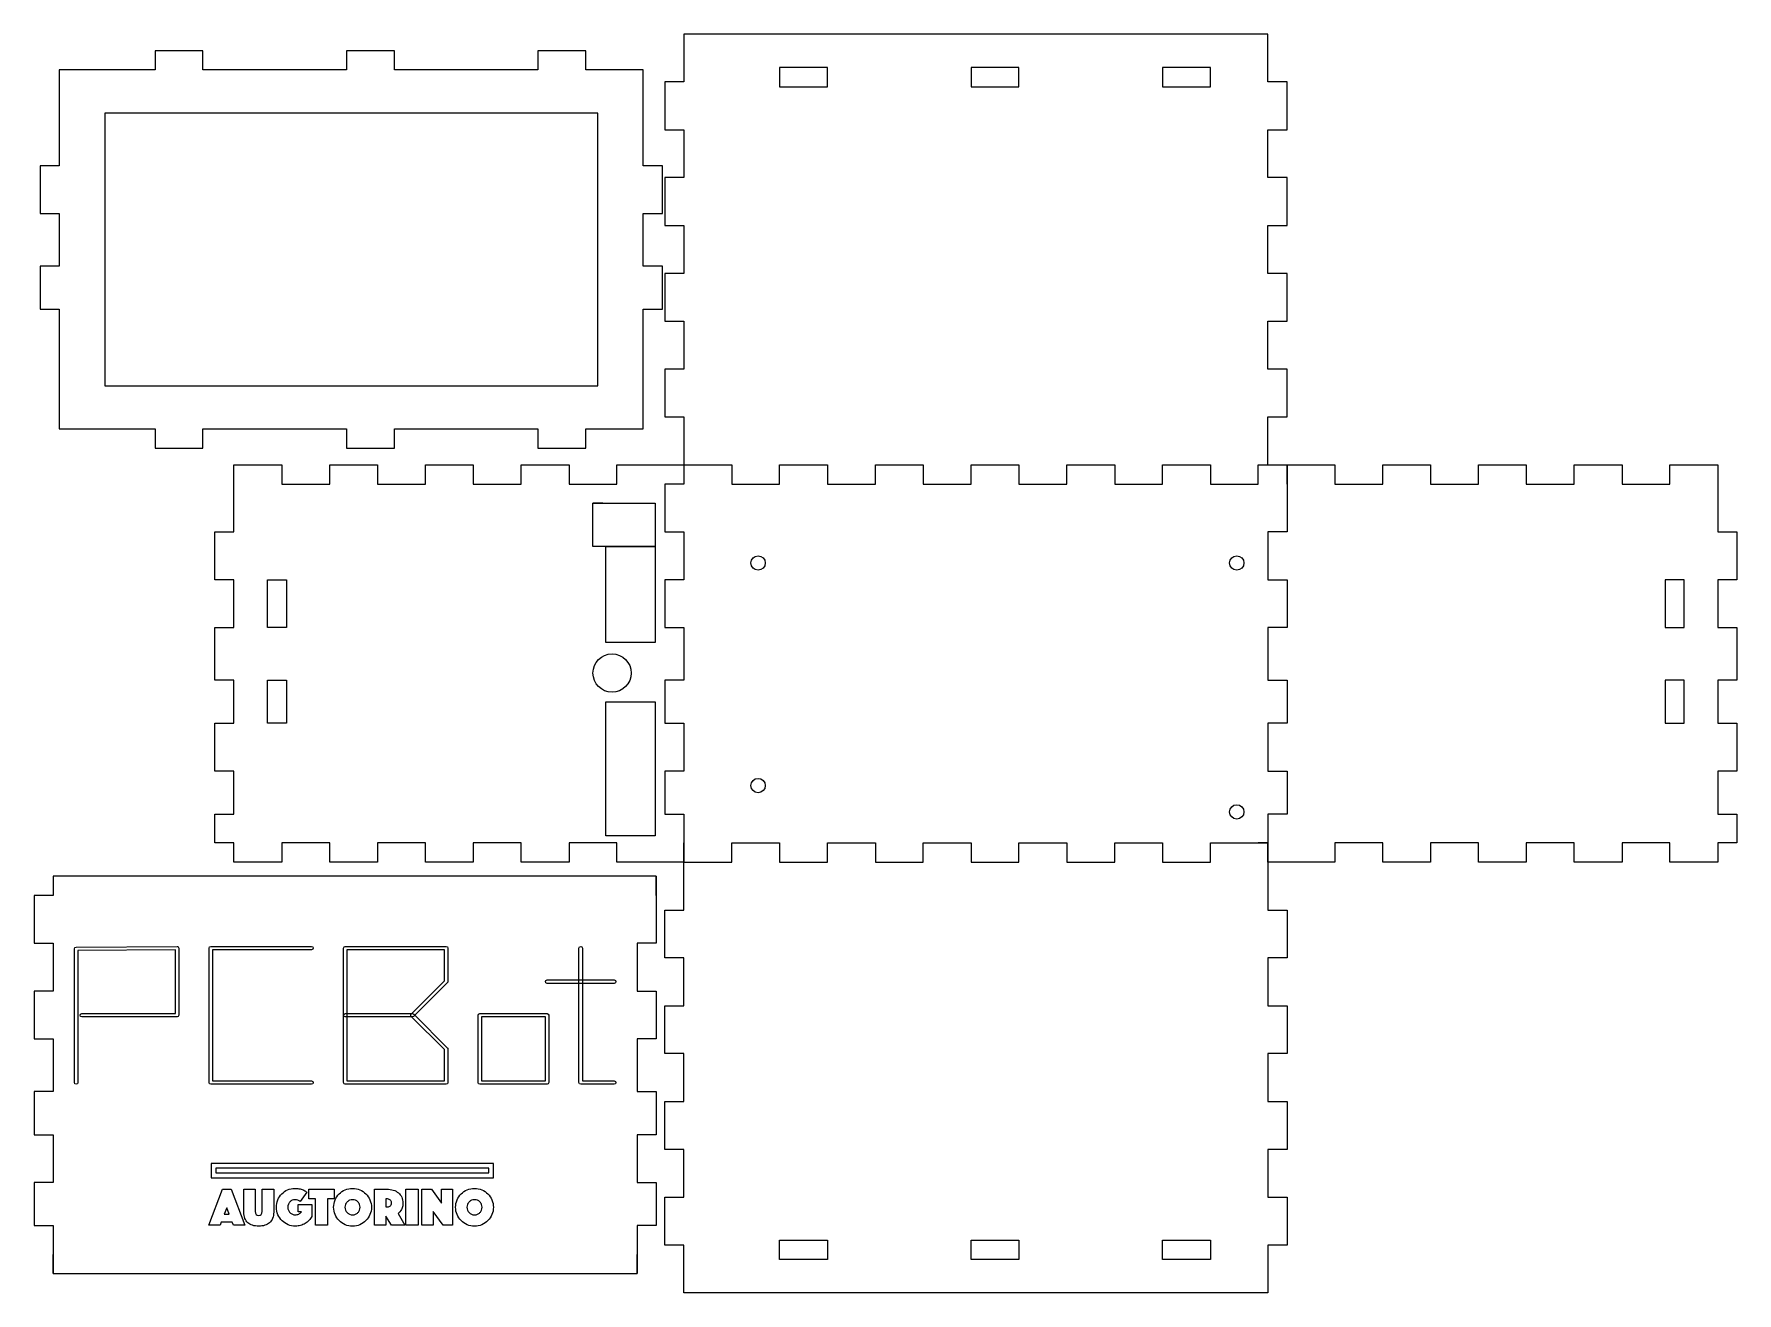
# Model space of a CAD drawing. Header units: millimetres. Extents: x 17 to 373, y 7 to 270.
import ezdxf

# ---------------------------------------------------------------- set-up
doc = ezdxf.new("R2010")
doc.units = ezdxf.units.MM
doc.header["$MEASUREMENT"] = 0
doc.layers.add('cut', color=178, linetype='Continuous', true_color=0x000000)
doc.layers.add('text', color=242, linetype='Continuous', true_color=0xb61529)

msp = doc.modelspace()

# ---------------------------------------------------------------- linework, layer by layer
at = {"layer": 'cut', "color": 178, "true_color": 0x000000}
for points in [[(274.82, 269.94), (152.82, 269.94)], [(152.82, 269.94), (152.82, 259.94)], [(274.82, 259.94), (274.82, 269.94)], [(52.32, 266.44), (42.32, 266.44)], [(42.32, 266.44), (42.32, 262.44)], [(52.32, 262.44), (52.32, 266.44)], [(92.32, 266.44), (82.32, 266.44)], [(82.32, 266.44), (82.32, 262.44)], [(92.32, 262.44), (92.32, 266.44)], [(132.32, 266.44), (122.32, 266.44)], [(122.32, 266.44), (122.32, 262.44)], [(132.32, 262.44), (132.32, 266.44)], [(42.32, 262.44), (22.32, 262.44)], [(22.32, 262.44), (22.32, 242.44)], [(72.32, 262.44), (52.32, 262.44)], [(82.32, 262.44), (72.32, 262.44)], [(112.32, 262.44), (92.32, 262.44)], [(122.32, 262.44), (112.32, 262.44)], [(144.32, 262.44), (132.32, 262.44)], [(144.32, 252.44), (144.32, 262.44)], [(152.82, 259.94), (148.82, 259.94)], [(148.82, 259.94), (148.82, 249.94)], [(182.82, 262.94), (172.82, 262.94)], [(172.82, 262.94), (172.82, 258.94)], [(182.82, 258.94), (182.82, 262.94)], [(222.82, 262.94), (212.82, 262.94)], [(212.82, 262.94), (212.82, 258.94)], [(222.82, 258.94), (222.82, 262.94)], [(262.82, 262.94), (252.82, 262.94)], [(252.82, 262.94), (252.82, 258.94)], [(262.82, 258.94), (262.82, 262.94)], [(278.82, 259.94), (274.82, 259.94)], [(278.82, 249.94), (278.82, 259.94)], [(172.82, 258.94), (182.82, 258.94)], [(212.82, 258.94), (222.82, 258.94)], [(252.82, 258.94), (262.82, 258.94)], [(134.82, 253.44), (31.82, 253.44)], [(31.82, 253.44), (31.82, 196.44)], [(134.82, 196.44), (134.82, 253.44)], [(144.32, 242.44), (144.32, 252.44)], [(148.82, 249.94), (152.82, 249.94)], [(152.82, 249.94), (152.82, 239.94)], [(274.82, 239.94), (274.82, 249.94)], [(274.82, 249.94), (278.82, 249.94)], [(22.32, 242.44), (18.32, 242.44)], [(18.32, 242.44), (18.32, 232.44)], [(148.32, 242.44), (144.32, 242.44)], [(148.32, 232.44), (148.32, 242.44)], [(152.82, 239.94), (148.82, 239.94)], [(148.82, 239.94), (148.82, 229.94)], [(278.82, 239.94), (274.82, 239.94)], [(278.82, 229.94), (278.82, 239.94)], [(18.32, 232.44), (22.32, 232.44)], [(22.32, 232.44), (22.32, 221.44)], [(144.32, 221.44), (144.32, 232.44)], [(144.32, 232.44), (148.32, 232.44)], [(148.82, 229.94), (152.82, 229.94)], [(152.82, 229.94), (152.82, 219.94)], [(274.82, 219.94), (274.82, 229.94)], [(274.82, 229.94), (278.82, 229.94)], [(22.32, 221.44), (18.32, 221.44)], [(18.32, 221.44), (18.32, 212.44)], [(148.32, 221.44), (144.32, 221.44)], [(148.32, 212.44), (148.32, 221.44)], [(152.82, 219.94), (148.82, 219.94)], [(148.82, 219.94), (148.82, 209.94)], [(278.82, 219.94), (274.82, 219.94)], [(278.82, 209.94), (278.82, 219.94)], [(18.32, 212.44), (22.32, 212.44)], [(22.32, 212.44), (22.32, 193.44)], [(144.32, 202.44), (144.32, 212.44)], [(144.32, 212.44), (148.32, 212.44)], [(148.82, 209.94), (152.82, 209.94)], [(152.82, 209.94), (152.82, 199.94)], [(274.82, 199.94), (274.82, 209.94)], [(274.82, 209.94), (278.82, 209.94)], [(144.32, 187.44), (144.32, 202.44)], [(152.82, 199.94), (148.82, 199.94)], [(148.82, 199.94), (148.82, 189.94)], [(278.82, 199.94), (274.82, 199.94)], [(278.82, 189.94), (278.82, 199.94)], [(31.82, 196.44), (41.82, 196.44)], [(41.82, 196.44), (134.82, 196.44)], [(22.32, 193.44), (22.32, 187.44)], [(148.82, 189.94), (152.82, 189.94)], [(152.82, 189.94), (152.82, 179.94)], [(274.82, 179.94), (274.82, 189.94)], [(274.82, 189.94), (278.82, 189.94)], [(22.32, 187.44), (42.32, 187.44)], [(42.32, 187.44), (42.32, 183.44)], [(52.32, 183.44), (52.32, 187.44)], [(52.32, 187.44), (72.32, 187.44)], [(72.32, 187.44), (82.32, 187.44)], [(82.32, 187.44), (82.32, 183.44)], [(92.32, 183.44), (92.32, 187.44)], [(92.32, 187.44), (102.32, 187.44)], [(102.32, 187.44), (122.32, 187.44)], [(122.32, 187.44), (122.32, 183.44)], [(132.32, 183.44), (132.32, 187.44)], [(132.32, 187.44), (142.32, 187.44)], [(142.32, 187.44), (144.32, 187.44)], [(42.32, 183.44), (52.32, 183.44)], [(82.32, 183.44), (92.32, 183.44)], [(122.32, 183.44), (132.32, 183.44)], [(58.82, 175.94), (58.82, 179.94)], [(58.82, 179.94), (68.82, 179.94)], [(68.82, 179.94), (68.82, 175.94)], [(78.82, 175.94), (78.82, 179.94)], [(78.82, 179.94), (88.82, 179.94)], [(88.82, 179.94), (88.82, 175.94)], [(98.82, 175.94), (98.82, 179.94)], [(98.82, 179.94), (108.82, 179.94)], [(108.82, 179.94), (108.82, 175.94)], [(118.82, 175.94), (118.82, 179.94)], [(118.82, 179.94), (128.82, 179.94)], [(128.82, 179.94), (128.82, 175.94)], [(138.82, 175.94), (138.82, 179.94)], [(138.82, 179.94), (152.82, 179.94)], [(152.82, 179.94), (152.82, 175.94)], [(152.82, 179.94), (162.82, 179.94)], [(162.82, 179.94), (162.82, 175.94)], [(172.82, 175.94), (172.82, 179.94)], [(172.82, 179.94), (182.82, 179.94)], [(182.82, 179.94), (182.82, 175.94)], [(192.82, 175.94), (192.82, 179.94)], [(192.82, 179.94), (202.82, 179.94)], [(202.82, 179.94), (202.82, 175.94)], [(212.82, 175.94), (212.82, 179.94)], [(212.82, 179.94), (222.82, 179.94)], [(222.82, 179.94), (222.82, 175.94)], [(232.82, 175.94), (232.82, 179.94)], [(232.82, 179.94), (242.82, 179.94)], [(242.82, 179.94), (242.82, 175.94)], [(252.82, 175.94), (252.82, 179.94)], [(252.82, 179.94), (262.82, 179.94)], [(262.82, 179.94), (262.82, 175.94)], [(272.82, 175.94), (272.82, 179.94)], [(272.82, 179.94), (278.82, 179.94)], [(278.82, 175.94), (278.82, 179.94)], [(278.82, 179.94), (288.82, 179.94)], [(278.82, 179.94), (278.82, 175.94)], [(288.82, 179.94), (288.82, 175.94)], [(298.82, 175.94), (298.82, 179.94)], [(298.82, 179.94), (308.82, 179.94)], [(308.82, 179.94), (308.82, 175.94)], [(318.82, 175.94), (318.82, 179.94)], [(318.82, 179.94), (328.82, 179.94)], [(328.82, 179.94), (328.82, 175.94)], [(338.82, 175.94), (338.82, 179.94)], [(338.82, 179.94), (348.82, 179.94)], [(348.82, 179.94), (348.82, 175.94)], [(358.82, 175.94), (358.82, 179.94)], [(358.82, 179.94), (368.82, 179.94)], [(368.82, 179.94), (368.82, 175.94)], [(58.82, 165.94), (58.82, 175.94)], [(68.82, 175.94), (78.82, 175.94)], [(88.82, 175.94), (98.82, 175.94)], [(108.82, 175.94), (118.82, 175.94)], [(128.82, 175.94), (138.82, 175.94)], [(152.82, 175.94), (148.82, 175.94)], [(148.82, 175.94), (148.82, 165.94)], [(162.82, 175.94), (172.82, 175.94)], [(182.82, 175.94), (192.82, 175.94)], [(202.82, 175.94), (212.82, 175.94)], [(222.82, 175.94), (232.82, 175.94)], [(242.82, 175.94), (252.82, 175.94)], [(262.82, 175.94), (272.82, 175.94)], [(278.82, 175.94), (278.82, 165.94)], [(288.82, 175.94), (298.82, 175.94)], [(308.82, 175.94), (318.82, 175.94)], [(328.82, 175.94), (338.82, 175.94)], [(348.82, 175.94), (358.82, 175.94)], [(368.82, 175.94), (368.82, 165.94)], [(135.91, 171.94), (133.82, 171.94)], [(135.82, 171.94), (146.82, 171.94)], [(54.82, 155.94), (54.82, 165.94)], [(54.82, 165.94), (58.82, 165.94)], [(148.82, 165.94), (152.82, 165.94)], [(152.82, 165.94), (152.82, 155.94)], [(278.82, 165.94), (274.82, 165.94)], [(274.82, 165.94), (274.82, 155.94)], [(368.82, 165.94), (372.82, 165.94)], [(372.82, 165.94), (372.82, 155.94)], [(58.82, 155.94), (54.82, 155.94)], [(58.82, 145.94), (58.82, 155.94)], [(65.82, 145.94), (65.82, 155.94)], [(65.82, 155.94), (69.82, 155.94)], [(69.82, 155.94), (69.82, 145.94)], [(152.82, 155.94), (148.82, 155.94)], [(148.82, 155.94), (148.82, 145.94)], [(274.82, 155.94), (278.82, 155.94)], [(278.82, 155.94), (278.82, 145.94)], [(361.82, 155.94), (357.82, 155.94)], [(357.82, 155.94), (357.82, 145.94)], [(361.82, 145.94), (361.82, 155.94)], [(372.82, 155.94), (368.82, 155.94)], [(368.82, 155.94), (368.82, 145.94)], [(54.82, 134.94), (54.82, 145.94)], [(54.82, 145.94), (58.82, 145.94)], [(69.82, 145.94), (65.82, 145.94)], [(148.82, 145.94), (152.82, 145.94)], [(152.82, 145.94), (152.82, 134.94)], [(278.82, 145.94), (274.82, 145.94)], [(274.82, 145.94), (274.82, 134.94)], [(357.82, 145.94), (361.82, 145.94)], [(368.82, 145.94), (372.82, 145.94)], [(372.82, 145.94), (372.82, 134.94)], [(58.82, 134.94), (54.82, 134.94)], [(58.82, 125.94), (58.82, 134.94)], [(65.82, 125.94), (65.82, 134.94)], [(65.82, 134.94), (69.82, 134.94)], [(69.82, 134.94), (69.82, 125.94)], [(152.82, 134.94), (148.82, 134.94)], [(148.82, 134.94), (148.82, 125.94)], [(274.82, 134.94), (278.82, 134.94)], [(278.82, 134.94), (278.82, 125.94)], [(361.82, 134.94), (357.82, 134.94)], [(357.82, 134.94), (357.82, 125.94)], [(361.82, 125.94), (361.82, 134.94)], [(372.82, 134.94), (368.82, 134.94)], [(368.82, 134.94), (368.82, 125.94)], [(54.82, 115.94), (54.82, 125.94)], [(54.82, 125.94), (58.82, 125.94)], [(69.82, 125.94), (65.82, 125.94)], [(148.82, 125.94), (152.82, 125.94)], [(152.82, 125.94), (152.82, 115.94)], [(278.82, 125.94), (274.82, 125.94)], [(274.82, 125.94), (274.82, 115.94)], [(357.82, 125.94), (361.82, 125.94)], [(368.82, 125.94), (372.82, 125.94)], [(372.82, 125.94), (372.82, 115.94)], [(58.82, 115.94), (54.82, 115.94)], [(58.82, 106.94), (58.82, 115.94)], [(152.82, 115.94), (148.82, 115.94)], [(148.82, 115.94), (148.82, 106.94)], [(274.82, 115.94), (278.82, 115.94)], [(278.82, 115.94), (278.82, 106.94)], [(372.82, 115.94), (368.82, 115.94)], [(368.82, 115.94), (368.82, 106.94)], [(54.82, 100.94), (54.82, 106.94)], [(54.82, 106.94), (58.82, 106.94)], [(148.82, 106.94), (152.82, 106.94)], [(152.82, 106.94), (152.82, 100.94)], [(278.82, 106.94), (274.82, 106.94)], [(274.82, 106.94), (274.82, 100.94)], [(368.82, 106.94), (372.82, 106.94)], [(372.82, 106.94), (372.82, 100.94)], [(58.82, 100.94), (54.82, 100.94)], [(58.82, 96.94), (58.82, 100.94)], [(78.82, 100.94), (68.82, 100.94)], [(68.82, 100.94), (68.82, 96.94)], [(78.82, 96.94), (78.82, 100.94)], [(98.82, 100.94), (88.82, 100.94)], [(88.82, 100.94), (88.82, 96.94)], [(98.82, 96.94), (98.82, 100.94)], [(118.82, 100.94), (108.82, 100.94)], [(108.82, 100.94), (108.82, 96.94)], [(118.82, 96.94), (118.82, 100.94)], [(138.82, 100.94), (128.82, 100.94)], [(128.82, 100.94), (128.82, 96.94)], [(138.82, 96.94), (138.82, 100.94)], [(152.82, 100.94), (152.82, 96.94)], [(152.82, 96.94), (152.82, 100.94)], [(162.82, 96.94), (162.82, 100.94)], [(162.82, 100.94), (172.82, 100.94)], [(172.82, 100.94), (172.82, 96.94)], [(182.82, 96.94), (182.82, 100.94)], [(182.82, 100.94), (192.82, 100.94)], [(192.82, 100.94), (192.82, 96.94)], [(202.82, 96.94), (202.82, 100.94)], [(202.82, 100.94), (212.82, 100.94)], [(212.82, 100.94), (212.82, 96.94)], [(222.82, 96.94), (222.82, 100.94)], [(222.82, 100.94), (232.82, 100.94)], [(232.82, 100.94), (232.82, 96.94)], [(242.82, 96.94), (242.82, 100.94)], [(242.82, 100.94), (252.82, 100.94)], [(252.82, 100.94), (252.82, 96.94)], [(262.82, 96.94), (262.82, 100.94)], [(262.82, 100.94), (272.82, 100.94)], [(272.82, 100.94), (274.82, 100.94)], [(274.82, 100.94), (272.82, 100.94)], [(274.82, 100.94), (274.82, 96.94)], [(274.82, 96.94), (274.82, 100.94)], [(298.82, 100.94), (288.82, 100.94)], [(288.82, 100.94), (288.82, 96.94)], [(298.82, 96.94), (298.82, 100.94)], [(318.82, 100.94), (308.82, 100.94)], [(308.82, 100.94), (308.82, 96.94)], [(318.82, 96.94), (318.82, 100.94)], [(338.82, 100.94), (328.82, 100.94)], [(328.82, 100.94), (328.82, 96.94)], [(338.82, 96.94), (338.82, 100.94)], [(358.82, 100.94), (348.82, 100.94)], [(348.82, 100.94), (348.82, 96.94)], [(358.82, 96.94), (358.82, 100.94)], [(372.82, 100.94), (368.82, 100.94)], [(368.82, 100.94), (368.82, 96.94)], [(68.82, 96.94), (58.82, 96.94)], [(88.82, 96.94), (78.82, 96.94)], [(108.82, 96.94), (98.82, 96.94)], [(128.82, 96.94), (118.82, 96.94)], [(152.82, 96.94), (138.82, 96.94)], [(152.82, 96.94), (162.82, 96.94)], [(152.82, 86.94), (152.82, 96.94)], [(172.82, 96.94), (182.82, 96.94)], [(192.82, 96.94), (202.82, 96.94)], [(212.82, 96.94), (222.82, 96.94)], [(232.82, 96.94), (242.82, 96.94)], [(252.82, 96.94), (262.82, 96.94)], [(288.82, 96.94), (274.82, 96.94)], [(274.82, 96.94), (274.82, 86.94)], [(308.82, 96.94), (298.82, 96.94)], [(328.82, 96.94), (318.82, 96.94)], [(348.82, 96.94), (338.82, 96.94)], [(368.82, 96.94), (358.82, 96.94)], [(141.05, 94), (21.05, 94)], [(21.05, 94), (21.05, 90)], [(147.05, 94), (141.05, 94)], [(147.05, 94), (147.05, 90)], [(147.05, 90), (147.05, 94)], [(21.05, 90), (17.05, 90)], [(17.05, 90), (17.05, 80)], [(147.05, 90), (147.05, 80)], [(148.82, 76.94), (148.82, 86.94)], [(148.82, 86.94), (152.82, 86.94)], [(274.82, 86.94), (278.82, 86.94)], [(278.82, 86.94), (278.82, 76.94)], [(17.05, 80), (21.05, 80)], [(21.05, 80), (21.05, 70)], [(147.05, 80), (143.05, 80)], [(143.05, 80), (143.05, 70)], [(152.82, 76.94), (148.82, 76.94)], [(152.82, 66.94), (152.82, 76.94)], [(278.82, 76.94), (274.82, 76.94)], [(274.82, 76.94), (274.82, 66.94)], [(21.05, 70), (17.05, 70)], [(17.05, 70), (17.05, 60)], [(143.05, 70), (147.05, 70)], [(147.05, 70), (147.05, 60)], [(148.82, 56.94), (148.82, 66.94)], [(148.82, 66.94), (152.82, 66.94)], [(274.82, 66.94), (278.82, 66.94)], [(278.82, 66.94), (278.82, 56.94)], [(17.05, 60), (21.05, 60)], [(21.05, 60), (21.05, 49)], [(147.05, 60), (143.05, 60)], [(143.05, 60), (143.05, 49)], [(152.82, 56.94), (148.82, 56.94)], [(152.82, 46.94), (152.82, 56.94)], [(278.82, 56.94), (274.82, 56.94)], [(274.82, 56.94), (274.82, 46.94)], [(21.05, 49), (17.05, 49)], [(17.05, 49), (17.05, 40)], [(143.05, 49), (147.05, 49)], [(147.05, 49), (147.05, 40)], [(148.82, 36.94), (148.82, 46.94)], [(148.82, 46.94), (152.82, 46.94)], [(274.82, 46.94), (278.82, 46.94)], [(278.82, 46.94), (278.82, 36.94)], [(17.05, 40), (21.05, 40)], [(21.05, 40), (21.05, 30)], [(147.05, 40), (143.05, 40)], [(143.05, 40), (143.05, 30)], [(152.82, 36.94), (148.82, 36.94)], [(152.82, 26.94), (152.82, 36.94)], [(278.82, 36.94), (274.82, 36.94)], [(274.82, 36.94), (274.82, 26.94)], [(55.05, 33), (55.05, 32)], [(112.05, 33), (55.05, 33)], [(112.05, 32), (112.05, 33)], [(21.05, 30), (17.05, 30)], [(17.05, 30), (17.05, 21)], [(55.05, 32), (112.05, 32)], [(143.05, 30), (147.05, 30)], [(147.05, 30), (147.05, 21)], [(148.82, 16.94), (148.82, 26.94)], [(148.82, 26.94), (152.82, 26.94)], [(274.82, 26.94), (278.82, 26.94)], [(278.82, 26.94), (278.82, 16.94)], [(17.05, 21), (21.05, 21)], [(21.05, 21), (21.05, 15)], [(147.05, 21), (143.05, 21)], [(143.05, 21), (143.05, 15)], [(172.82, 13.94), (172.82, 17.94)], [(172.82, 17.94), (182.82, 17.94)], [(182.82, 17.94), (182.82, 13.94)], [(212.82, 13.94), (212.82, 17.94)], [(212.82, 17.94), (222.82, 17.94)], [(222.82, 17.94), (222.82, 13.94)], [(252.82, 13.94), (252.82, 17.94)], [(252.82, 17.94), (262.82, 17.94)], [(262.82, 17.94), (262.82, 13.94)], [(21.05, 15), (21.05, 11)], [(21.05, 11), (21.05, 15)], [(143.05, 15), (143.05, 11)], [(143.05, 11), (143.05, 15)], [(152.82, 16.94), (148.82, 16.94)], [(152.82, 6.94), (152.82, 16.94)], [(278.82, 16.94), (274.82, 16.94)], [(274.82, 16.94), (274.82, 6.94)], [(21.05, 11), (143.05, 11)], [(182.82, 13.94), (172.82, 13.94)], [(222.82, 13.94), (212.82, 13.94)], [(262.82, 13.94), (252.82, 13.94)], [(274.82, 6.94), (152.82, 6.94)]]:
    msp.add_lwpolyline(points, dxfattribs=at)
for points in [[(146.82, 162.88), (133.82, 162.88), (133.82, 171.94), (146.82, 171.94)], [(146.82, 142.8), (136.49, 142.8), (136.49, 162.88), (146.82, 162.88)], [(136.54, 130.44), (146.82, 130.44), (146.82, 102.41), (136.54, 102.41)]]:
    msp.add_lwpolyline(points, close=True, dxfattribs=at)
for points in [[(166.82, 159.44), (166.82, 160.27), (167.49, 160.94), (168.32, 160.94)], [(168.32, 160.94), (169.15, 160.94), (169.82, 160.27), (169.82, 159.44)], [(266.82, 159.44), (266.82, 160.27), (267.49, 160.94), (268.32, 160.94)], [(268.32, 160.94), (269.15, 160.94), (269.82, 160.27), (269.82, 159.44)], [(168.32, 157.94), (167.49, 157.94), (166.82, 158.61), (166.82, 159.44)], [(169.82, 159.44), (169.82, 158.61), (169.15, 157.94), (168.32, 157.94)], [(268.32, 157.94), (267.49, 157.94), (266.82, 158.61), (266.82, 159.44)], [(269.82, 159.44), (269.82, 158.61), (269.15, 157.94), (268.32, 157.94)], [(133.82, 136.44), (133.82, 138.65), (135.61, 140.44), (137.82, 140.44)], [(137.82, 140.44), (140.03, 140.44), (141.82, 138.65), (141.82, 136.44)], [(137.82, 132.44), (135.61, 132.44), (133.82, 134.23), (133.82, 136.44)], [(141.82, 136.44), (141.82, 134.23), (140.03, 132.44), (137.82, 132.44)], [(166.82, 112.94), (166.82, 113.77), (167.49, 114.44), (168.32, 114.44)], [(168.32, 114.44), (169.15, 114.44), (169.82, 113.77), (169.82, 112.94)], [(168.32, 111.44), (167.49, 111.44), (166.82, 112.11), (166.82, 112.94)], [(169.82, 112.94), (169.82, 112.11), (169.15, 111.44), (168.32, 111.44)], [(266.82, 107.44), (266.82, 108.27), (267.49, 108.94), (268.32, 108.94)], [(268.32, 105.94), (267.49, 105.94), (266.82, 106.61), (266.82, 107.44)], [(268.32, 108.94), (269.15, 108.94), (269.82, 108.27), (269.82, 107.44)], [(269.82, 107.44), (269.82, 106.61), (269.15, 105.94), (268.32, 105.94)]]:
    msp.add_open_spline(points, degree=3, dxfattribs=at)
at = {"layer": 'text'}
for p, q in [((25.5, 50.89), (25.5, 78.86)), ((25.85, 79.21), (46.93, 79.35)), ((46.58, 78.64), (26.2, 78.51)), ((26.2, 78.51), (26.2, 50.89)), ((46.58, 65.3), (46.58, 78.64)), ((46.93, 79.35), (46.93, 79.35)), ((47.28, 79), (47.28, 64.95)), ((53.6, 50.89), (53.6, 79)), ((53.96, 79.35), (75.04, 79.35)), ((75.04, 78.65), (54.31, 78.65)), ((54.31, 78.65), (54.31, 51.25)), ((81.71, 50.89), (81.71, 79)), ((82.06, 79.35), (103.14, 79.35)), ((82.42, 78.65), (82.42, 51.25)), ((102.79, 78.65), (82.42, 78.65)), ((102.79, 72.12), (102.79, 78.65)), ((103.5, 79), (103.5, 71.97)), ((130.9, 50.89), (130.9, 79)), ((131.6, 79), (131.6, 51.25)), ((95.87, 65.2), (102.79, 72.12)), ((103.39, 71.72), (96.62, 64.95)), ((124.22, 72.32), (138.28, 72.32)), ((138.28, 71.62), (124.22, 71.62)), ((27.02, 65.3), (46.58, 65.3)), ((46.93, 64.59), (27.02, 64.59)), ((82.06, 65.3), (96.12, 65.3)), ((96.12, 64.59), (82.06, 64.59)), ((102.79, 57.77), (95.87, 64.7)), ((96.62, 64.95), (103.39, 58.17)), ((109.82, 50.89), (109.82, 64.95)), ((110.17, 65.3), (124.22, 65.3)), ((110.52, 64.59), (110.52, 51.25)), ((123.87, 64.59), (110.52, 64.59)), ((123.87, 51.25), (123.87, 64.59)), ((124.58, 64.95), (124.58, 50.89)), ((102.79, 51.25), (102.79, 57.77)), ((103.5, 57.92), (103.5, 50.89)), ((75.04, 50.54), (53.96, 50.54)), ((54.31, 51.25), (75.04, 51.25)), ((103.14, 50.54), (82.06, 50.54)), ((82.42, 51.25), (102.79, 51.25)), ((124.22, 50.54), (110.17, 50.54)), ((110.52, 51.25), (123.87, 51.25)), ((138.28, 50.54), (131.25, 50.54)), ((131.6, 51.25), (138.28, 51.25)), ((53.55, 21.08), (56.41, 28.61)), ((56.41, 28.61), (58.22, 28.61)), ((58.22, 28.61), (61.07, 21.08)), ((60.87, 23.82), (60.87, 28.61)), ((60.87, 28.61), (63.27, 28.61)), ((63.27, 28.61), (63.27, 23.92)), ((64.7, 23.92), (64.7, 28.61)), ((64.7, 28.61), (67.11, 28.61)), ((67.11, 28.61), (67.11, 23.82)), ((74.49, 26.63), (74.49, 28.61)), ((74.49, 28.61), (79.75, 28.61)), ((79.75, 28.61), (79.75, 26.63)), ((88.16, 21.08), (88.16, 28.61)), ((88.16, 28.61), (90.76, 28.61)), ((94.75, 21.08), (94.75, 28.61)), ((94.75, 28.61), (97.3, 28.61)), ((97.3, 28.61), (97.3, 21.08)), ((98.09, 21.08), (98.09, 28.61)), ((98.09, 28.61), (100.06, 28.61)), ((100.06, 28.61), (102.14, 25.71)), ((102.14, 25.71), (102.14, 28.61)), ((102.14, 28.61), (104.5, 28.61)), ((104.5, 28.61), (104.5, 21.08)), ((72.21, 23.87), (72.21, 25.45)), ((72.21, 25.45), (75.11, 25.45)), ((74.03, 27.99), (72.67, 26.05)), ((75.88, 26.63), (74.49, 26.63)), ((75.11, 25.45), (75.11, 22.94)), ((75.88, 21.08), (75.88, 26.63)), ((79.75, 26.63), (78.37, 26.63)), ((78.37, 26.63), (78.37, 21.08)), ((90.57, 26.58), (90.57, 24.91)), ((90.69, 26.58), (90.57, 26.58)), ((90.57, 24.91), (90.69, 24.91)), ((56.17, 21.76), (55.92, 21.08)), ((58.45, 21.76), (56.17, 21.76)), ((57.31, 24.74), (56.8, 23.42)), ((56.8, 23.42), (57.82, 23.42)), ((57.82, 23.42), (57.31, 24.74)), ((58.7, 21.08), (58.45, 21.76)), ((72.89, 23.87), (72.21, 23.87)), ((91.7, 21.08), (90.57, 22.99)), ((90.57, 22.99), (90.57, 21.08)), ((93.11, 23.56), (94.52, 21.08)), ((102.51, 21.08), (100.45, 23.97)), ((100.45, 23.97), (100.45, 21.08)), ((55.92, 21.08), (53.55, 21.08)), ((61.07, 21.08), (58.7, 21.08)), ((78.37, 21.08), (75.88, 21.08)), ((90.57, 21.08), (88.16, 21.08)), ((94.52, 21.08), (91.7, 21.08)), ((97.3, 21.08), (94.75, 21.08)), ((100.45, 21.08), (98.09, 21.08)), ((104.5, 21.08), (102.51, 21.08))]:
    msp.add_line(p, q, dxfattribs=at)
msp.add_lwpolyline([(54.05, 34), (54.05, 31), (113.05, 31), (113.05, 34)], close=True, dxfattribs=at)
for points in [[(25.5, 78.86), (25.5, 79.05), (25.65, 79.21), (25.85, 79.21)], [(46.93, 79.35), (47.02, 79.35), (47.11, 79.32), (47.18, 79.25)], [(47.18, 79.25), (47.24, 79.18), (47.28, 79.09), (47.28, 79)], [(53.6, 79), (53.6, 79.19), (53.76, 79.35), (53.96, 79.35)], [(75.04, 79.35), (75.23, 79.35), (75.39, 79.19), (75.39, 79)], [(75.39, 79), (75.39, 78.81), (75.23, 78.65), (75.04, 78.65)], [(81.71, 79), (81.71, 79.19), (81.87, 79.35), (82.06, 79.35)], [(103.14, 79.35), (103.34, 79.35), (103.5, 79.19), (103.5, 79)], [(130.9, 79), (130.9, 79.19), (131.06, 79.35), (131.25, 79.35)], [(131.25, 79.35), (131.45, 79.35), (131.6, 79.19), (131.6, 79)], [(103.5, 71.97), (103.5, 71.88), (103.46, 71.79), (103.39, 71.72)], [(123.87, 71.97), (123.87, 72.16), (124.03, 72.32), (124.22, 72.32)], [(124.22, 71.62), (124.03, 71.62), (123.87, 71.77), (123.87, 71.97)], [(138.28, 72.32), (138.47, 72.32), (138.63, 72.16), (138.63, 71.97)], [(138.63, 71.97), (138.63, 71.77), (138.47, 71.62), (138.28, 71.62)], [(26.66, 64.95), (26.66, 65.14), (26.82, 65.3), (27.02, 65.3)], [(27.02, 64.59), (26.82, 64.59), (26.66, 64.75), (26.66, 64.95)], [(47.28, 64.95), (47.28, 64.75), (47.12, 64.59), (46.93, 64.59)], [(81.71, 64.95), (81.71, 65.14), (81.87, 65.3), (82.06, 65.3)], [(82.06, 64.59), (81.87, 64.59), (81.71, 64.75), (81.71, 64.95)], [(95.87, 64.7), (95.73, 64.83), (95.73, 65.06), (95.87, 65.2)], [(96.12, 65.3), (96.31, 65.3), (96.47, 65.14), (96.47, 64.95)], [(96.47, 64.95), (96.47, 64.75), (96.31, 64.59), (96.12, 64.59)], [(109.82, 64.95), (109.82, 65.14), (109.97, 65.3), (110.17, 65.3)], [(124.22, 65.3), (124.42, 65.3), (124.58, 65.14), (124.58, 64.95)], [(103.39, 58.17), (103.46, 58.1), (103.5, 58.01), (103.5, 57.92)], [(25.85, 50.54), (25.65, 50.54), (25.5, 50.7), (25.5, 50.89)], [(26.2, 50.89), (26.2, 50.7), (26.04, 50.54), (25.85, 50.54)], [(53.96, 50.54), (53.76, 50.54), (53.6, 50.7), (53.6, 50.89)], [(75.04, 51.25), (75.23, 51.25), (75.39, 51.09), (75.39, 50.89)], [(75.39, 50.89), (75.39, 50.7), (75.23, 50.54), (75.04, 50.54)], [(82.06, 50.54), (81.87, 50.54), (81.71, 50.7), (81.71, 50.89)], [(103.5, 50.89), (103.5, 50.7), (103.34, 50.54), (103.14, 50.54)], [(110.17, 50.54), (109.97, 50.54), (109.82, 50.7), (109.82, 50.89)], [(124.58, 50.89), (124.58, 50.7), (124.42, 50.54), (124.22, 50.54)], [(131.25, 50.54), (131.06, 50.54), (130.9, 50.7), (130.9, 50.89)], [(138.28, 51.25), (138.47, 51.25), (138.63, 51.09), (138.63, 50.89)], [(138.63, 50.89), (138.63, 50.7), (138.47, 50.54), (138.28, 50.54)], [(68.8, 27.63), (69.14, 27.99), (69.55, 28.27), (70.02, 28.48)], [(70.02, 28.48), (70.49, 28.69), (70.99, 28.79), (71.54, 28.79)], [(71.54, 28.79), (71.96, 28.79), (72.32, 28.75), (72.63, 28.67)], [(72.63, 28.67), (72.94, 28.58), (73.2, 28.49), (73.41, 28.38)], [(80.8, 27.63), (81.16, 27.99), (81.58, 28.27), (82.06, 28.48)], [(82.06, 28.48), (82.54, 28.69), (83.05, 28.79), (83.59, 28.79)], [(83.59, 28.79), (84.13, 28.79), (84.65, 28.69), (85.13, 28.48)], [(85.13, 28.48), (85.61, 28.27), (86.03, 27.99), (86.39, 27.63)], [(90.76, 28.61), (91.24, 28.61), (91.69, 28.55), (92.1, 28.42)], [(106.28, 27.63), (106.63, 27.99), (107.05, 28.27), (107.54, 28.48)], [(107.54, 28.48), (108.02, 28.69), (108.53, 28.79), (109.07, 28.79)], [(109.07, 28.79), (109.61, 28.79), (110.12, 28.69), (110.61, 28.48)], [(110.61, 28.48), (111.09, 28.27), (111.51, 27.99), (111.86, 27.63)], [(67.7, 24.84), (67.7, 25.38), (67.8, 25.89), (67.99, 26.37)], [(67.99, 26.37), (68.19, 26.86), (68.46, 27.28), (68.8, 27.63)], [(70.18, 25.47), (70.11, 25.28), (70.07, 25.06), (70.07, 24.84)], [(70.49, 25.97), (70.36, 25.83), (70.26, 25.67), (70.18, 25.47)], [(70.96, 26.3), (70.78, 26.22), (70.62, 26.11), (70.49, 25.97)], [(71.56, 26.42), (71.34, 26.42), (71.14, 26.38), (70.96, 26.3)], [(72.16, 26.32), (71.95, 26.39), (71.75, 26.42), (71.56, 26.42)], [(72.67, 26.05), (72.53, 26.17), (72.36, 26.26), (72.16, 26.32)], [(73.41, 28.38), (73.66, 28.26), (73.87, 28.13), (74.03, 27.99)], [(79.64, 24.84), (79.64, 25.38), (79.74, 25.89), (79.95, 26.37)], [(79.95, 26.37), (80.16, 26.86), (80.44, 27.28), (80.8, 27.63)], [(82.14, 25.45), (82.05, 25.26), (82.01, 25.06), (82.01, 24.84)], [(82.48, 25.96), (82.33, 25.81), (82.22, 25.65), (82.14, 25.45)], [(82.98, 26.3), (82.79, 26.21), (82.62, 26.1), (82.48, 25.96)], [(83.59, 26.42), (83.37, 26.42), (83.17, 26.38), (82.98, 26.3)], [(84.21, 26.3), (84.02, 26.38), (83.81, 26.42), (83.59, 26.42)], [(84.71, 25.96), (84.57, 26.1), (84.4, 26.21), (84.21, 26.3)], [(85.05, 25.45), (84.97, 25.65), (84.85, 25.81), (84.71, 25.96)], [(85.17, 24.84), (85.17, 25.06), (85.13, 25.26), (85.05, 25.45)], [(86.39, 27.63), (86.74, 27.28), (87.03, 26.86), (87.23, 26.37)], [(87.23, 26.37), (87.44, 25.89), (87.54, 25.38), (87.54, 24.84)], [(91.42, 26.39), (91.22, 26.51), (90.98, 26.58), (90.69, 26.58)], [(90.69, 24.91), (90.98, 24.91), (91.22, 24.97), (91.42, 25.1)], [(91.72, 25.74), (91.72, 26.04), (91.62, 26.26), (91.42, 26.39)], [(91.42, 25.1), (91.62, 25.23), (91.72, 25.44), (91.72, 25.74)], [(92.1, 28.42), (92.51, 28.29), (92.86, 28.1), (93.17, 27.85)], [(93.17, 27.85), (93.47, 27.6), (93.7, 27.3), (93.87, 26.93)], [(93.87, 26.93), (94.04, 26.57), (94.12, 26.15), (94.12, 25.67)], [(94.12, 25.67), (94.12, 25.3), (94.07, 24.98), (93.97, 24.71)], [(105.12, 24.84), (105.12, 25.38), (105.22, 25.89), (105.43, 26.37)], [(105.43, 26.37), (105.64, 26.86), (105.92, 27.28), (106.28, 27.63)], [(107.61, 25.45), (107.53, 25.26), (107.49, 25.06), (107.49, 24.84)], [(107.95, 25.96), (107.81, 25.81), (107.7, 25.65), (107.61, 25.45)], [(108.46, 26.3), (108.26, 26.21), (108.1, 26.1), (107.95, 25.96)], [(109.07, 26.42), (108.85, 26.42), (108.65, 26.38), (108.46, 26.3)], [(109.69, 26.3), (109.49, 26.38), (109.29, 26.42), (109.07, 26.42)], [(110.19, 25.96), (110.05, 26.1), (109.88, 26.21), (109.69, 26.3)], [(110.53, 25.45), (110.44, 25.65), (110.33, 25.81), (110.19, 25.96)], [(110.65, 24.84), (110.65, 25.06), (110.61, 25.26), (110.53, 25.45)], [(111.86, 27.63), (112.22, 27.28), (112.5, 26.86), (112.71, 26.37)], [(112.71, 26.37), (112.92, 25.89), (113.02, 25.38), (113.02, 24.84)], [(61.09, 22.52), (60.94, 22.89), (60.87, 23.33), (60.87, 23.82)], [(61.71, 21.61), (61.44, 21.85), (61.24, 22.16), (61.09, 22.52)], [(62.7, 21.07), (62.31, 21.19), (61.99, 21.37), (61.71, 21.61)], [(63.27, 23.92), (63.27, 23.66), (63.33, 23.46), (63.44, 23.32)], [(63.44, 23.32), (63.55, 23.18), (63.73, 23.11), (63.98, 23.11)], [(63.98, 23.11), (64.24, 23.11), (64.42, 23.18), (64.53, 23.32)], [(64.53, 23.32), (64.64, 23.46), (64.7, 23.66), (64.7, 23.92)], [(66.26, 21.61), (65.98, 21.37), (65.65, 21.19), (65.27, 21.07)], [(66.89, 22.52), (66.74, 22.16), (66.53, 21.85), (66.26, 21.61)], [(67.11, 23.82), (67.11, 23.33), (67.04, 22.89), (66.89, 22.52)], [(68.01, 23.28), (67.8, 23.76), (67.7, 24.28), (67.7, 24.84)], [(68.86, 22.03), (68.5, 22.38), (68.22, 22.8), (68.01, 23.28)], [(70.11, 21.19), (69.63, 21.4), (69.21, 21.67), (68.86, 22.03)], [(70.07, 24.84), (70.07, 24.61), (70.11, 24.4), (70.19, 24.21)], [(70.19, 24.21), (70.28, 24.01), (70.39, 23.84), (70.53, 23.7)], [(70.53, 23.7), (70.67, 23.56), (70.84, 23.46), (71.03, 23.38)], [(71.03, 23.38), (71.23, 23.3), (71.43, 23.26), (71.65, 23.26)], [(71.65, 23.26), (71.9, 23.26), (72.14, 23.31), (72.35, 23.42)], [(72.35, 23.42), (72.56, 23.53), (72.74, 23.68), (72.89, 23.87)], [(73.69, 21.45), (73.39, 21.27), (73.07, 21.13), (72.72, 21.03)], [(74.49, 22.1), (74.25, 21.85), (73.98, 21.63), (73.69, 21.45)], [(75.11, 22.94), (74.94, 22.63), (74.73, 22.35), (74.49, 22.1)], [(79.95, 23.3), (79.74, 23.79), (79.64, 24.3), (79.64, 24.84)], [(80.8, 22.04), (80.44, 22.4), (80.16, 22.82), (79.95, 23.3)], [(82.06, 21.2), (81.58, 21.41), (81.16, 21.69), (80.8, 22.04)], [(82.01, 24.84), (82.01, 24.62), (82.05, 24.42), (82.14, 24.22)], [(82.14, 24.22), (82.22, 24.03), (82.33, 23.86), (82.48, 23.72)], [(82.48, 23.72), (82.62, 23.58), (82.79, 23.47), (82.98, 23.38)], [(82.98, 23.38), (83.17, 23.3), (83.37, 23.26), (83.59, 23.26)], [(83.59, 23.26), (83.81, 23.26), (84.02, 23.3), (84.21, 23.38)], [(84.21, 23.38), (84.4, 23.47), (84.57, 23.58), (84.71, 23.72)], [(84.71, 23.72), (84.85, 23.86), (84.97, 24.03), (85.05, 24.22)], [(85.05, 24.22), (85.13, 24.42), (85.17, 24.62), (85.17, 24.84)], [(86.39, 22.04), (86.03, 21.69), (85.61, 21.41), (85.13, 21.2)], [(87.23, 23.3), (87.03, 22.82), (86.74, 22.4), (86.39, 22.04)], [(87.54, 24.84), (87.54, 24.3), (87.44, 23.79), (87.23, 23.3)], [(93.62, 24.06), (93.47, 23.86), (93.3, 23.7), (93.11, 23.56)], [(93.97, 24.71), (93.86, 24.45), (93.74, 24.23), (93.62, 24.06)], [(105.43, 23.3), (105.22, 23.79), (105.12, 24.3), (105.12, 24.84)], [(106.28, 22.04), (105.92, 22.4), (105.64, 22.82), (105.43, 23.3)], [(107.54, 21.2), (107.05, 21.41), (106.63, 21.69), (106.28, 22.04)], [(107.49, 24.84), (107.49, 24.62), (107.53, 24.42), (107.61, 24.22)], [(107.61, 24.22), (107.7, 24.03), (107.81, 23.86), (107.95, 23.72)], [(107.95, 23.72), (108.1, 23.58), (108.26, 23.47), (108.46, 23.38)], [(108.46, 23.38), (108.65, 23.3), (108.85, 23.26), (109.07, 23.26)], [(109.07, 23.26), (109.29, 23.26), (109.49, 23.3), (109.69, 23.38)], [(109.69, 23.38), (109.88, 23.47), (110.05, 23.58), (110.19, 23.72)], [(110.19, 23.72), (110.33, 23.86), (110.44, 24.03), (110.53, 24.22)], [(110.53, 24.22), (110.61, 24.42), (110.65, 24.62), (110.65, 24.84)], [(111.86, 22.04), (111.51, 21.69), (111.09, 21.41), (110.61, 21.2)], [(112.71, 23.3), (112.5, 22.82), (112.22, 22.4), (111.86, 22.04)], [(113.02, 24.84), (113.02, 24.3), (112.92, 23.79), (112.71, 23.3)], [(63.98, 20.89), (63.51, 20.89), (63.08, 20.95), (62.7, 21.07)], [(65.27, 21.07), (64.89, 20.95), (64.46, 20.89), (63.98, 20.89)], [(71.65, 20.89), (71.11, 20.89), (70.6, 20.99), (70.11, 21.19)], [(72.72, 21.03), (72.38, 20.94), (72.02, 20.89), (71.65, 20.89)], [(83.59, 20.89), (83.05, 20.89), (82.54, 20.99), (82.06, 21.2)], [(85.13, 21.2), (84.65, 20.99), (84.13, 20.89), (83.59, 20.89)], [(109.07, 20.89), (108.53, 20.89), (108.02, 20.99), (107.54, 21.2)], [(110.61, 21.2), (110.12, 20.99), (109.61, 20.89), (109.07, 20.89)]]:
    msp.add_open_spline(points, degree=3, dxfattribs=at)

doc.saveas('drawing.dxf')
